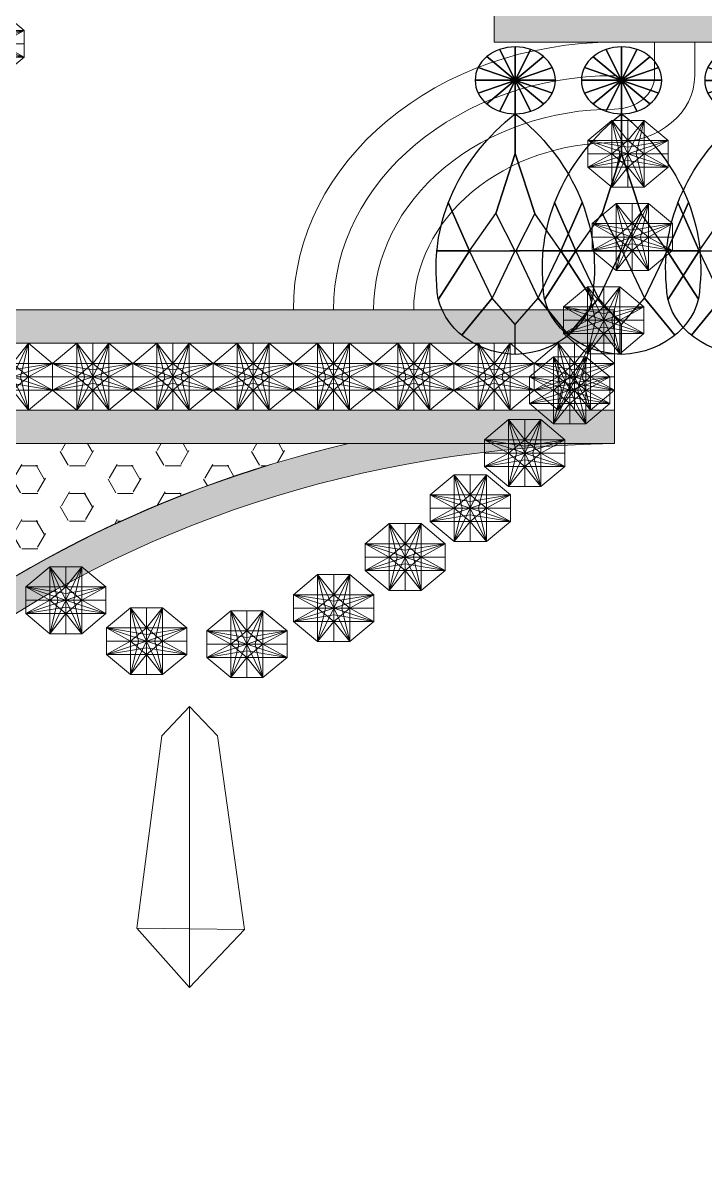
# Model space of a CAD drawing. Header units: inches. Extents: x 258415 to 640093, y 441672 to 945769.
# Drawn here: x 299480.6 to 299531.5, y 465810.7 to 465897.2 of the extents above; entities that cross this region are included whole.
import ezdxf

# ---------------------------------------------------------------- set-up
doc = ezdxf.new("R2010")
doc.units = ezdxf.units.IN
doc.header["$MEASUREMENT"] = 0
doc.linetypes.add('HIDDEN', pattern=[0.375, 0.25, -0.125])
doc.layers.add('CQ SPOT DETAIL DIMENSION', color=9, linetype='Continuous')
doc.layers.add('E-LITE-FIXT-NORM-CEILING', color=3, linetype='Continuous')

# ---------------------------------------------------------------- blocks, each defined once
blk = doc.blocks.new('CRYSTAL ALMOND')
at = {"color": 4}
for p, q in [((16643.04392548388, 3698.136794871884), (16650.69759413118, 3716.614385522109)), ((16650.69759413117, 3698.136794871884), (16643.04392548387, 3716.614385522109)), ((16650.69759413118, 3716.614385522109), (16643.04392548388, 3698.136794871884)), ((16643.04392548388, 3716.614385522107), (16650.69759413117, 3698.136794871882)), ((16646.87075980753, 3697.375590196997), (16646.87075980753, 3717.375590196996)), ((16646.87075980753, 3717.375590196996), (16646.87075980753, 3697.375590196997)), ((16639.79969199566, 3700.30452238513), (16653.94182761939, 3714.446658008861)), ((16653.94182761939, 3700.30452238513), (16639.79969199566, 3714.446658008861)), ((16653.9418276194, 3714.446658008863), (16639.79969199566, 3700.304522385133)), ((16639.79969199566, 3714.446658008863), (16653.94182761939, 3700.304522385132)), ((16637.63196448241, 3703.548755873348), (16656.10955513264, 3711.202424520648)), ((16656.10955513264, 3703.548755873345), (16637.63196448241, 3711.202424520647)), ((16656.10955513264, 3711.202424520645), (16637.63196448241, 3703.548755873344)), ((16637.63196448241, 3711.202424520648), (16656.10955513264, 3703.548755873346)), ((16636.87075980752, 3707.375590196996), (16656.87075980752, 3707.375590196996)), ((16656.87075980752, 3707.375590196995), (16636.87075980752, 3707.375590196995)), ((16627.19847976042, 3656.410555810112), (16648.12835971581, 3656.41055581011)), ((16666.54303985463, 3656.41055581011), (16645.61315989925, 3656.41055581011))]:
    blk.add_line(p, q, dxfattribs=at)
for points in [[(16646.87075980753, 3625.35748944595), (16646.87075980753, 3634.379865420907), (16641.13501732992, 3642.207152487384), (16635.47711062292, 3656.412236164359), (16630.17234510372, 3670.845049834504), (16635.47711062292, 3656.412236164359), (16642.00545440183, 3667.573356105111), (16646.87075980753, 3685.441208679175), (16646.87075980753, 3697.375590196993), (16646.87075980753, 3685.441208679175), (16642.00545440183, 3667.573356105111), (16646.75373299187, 3656.41055581011), (16641.13501732992, 3642.207152487384), (16633.58700076425, 3631.139002675255), (16641.13501732992, 3642.207152487384), (16635.47711062292, 3656.412236164359), (16627.73279780014, 3641.910013242532), (16635.47711062292, 3656.412236164359), (16627.19847976042, 3656.410555810112), (16646.75373299187, 3656.41055581011)], [(16646.87075980753, 3625.35748944595), (16646.87075980753, 3634.379865420907), (16652.60650228513, 3642.207152487384), (16658.26440899214, 3656.412236164357), (16663.56917451133, 3670.845049834504), (16658.26440899214, 3656.412236164357), (16651.73606521323, 3667.57335610511), (16646.87075980753, 3685.441208679175), (16646.87075980753, 3697.375590196993), (16646.87075980753, 3685.441208679175), (16651.73606521323, 3667.57335610511), (16646.98778662319, 3656.41055581011), (16652.60650228513, 3642.207152487384), (16660.1545188508, 3631.139002675254), (16652.60650228513, 3642.207152487384), (16658.26440899214, 3656.412236164357), (16666.00872181491, 3641.91001324253), (16658.26440899214, 3656.412236164357), (16666.54303985463, 3656.41055581011), (16646.98778662319, 3656.41055581011)]]:
    blk.add_lwpolyline(points, dxfattribs=at)
blk.add_circle((16646.87075980753, 3707.375590196996), 10, dxfattribs=at)
for centre, radius, start, end in [((16690.90522843881, 3651.250802662294), 63.76935355451035, 133.6718501951636, 184.618937128605), ((16602.83629117625, 3651.250802662295), 63.76935355451035, 355.3810628713922, 46.32814980483348), ((16647.91205246385, 3645.901307439538), 20.57019076600424, 179.4032131307408, 267.0983650391007), ((16645.8294671512, 3645.901307439538), 20.57019076600424, 272.9016349608965, 0.5967868692562939)]:
    blk.add_arc(centre, radius, start, end, dxfattribs=at)
blk = doc.blocks.new('OCTAGON')
at = {"color": 4, "lineweight": 0}
for p, q in [((-4.999999999974534, 12.5), (-4.999999999974534, -12.5)), ((-4.999999999978171, 12.49999999999772), (2.54659e-11, 5.000000000000454)), ((-4.999999999974534, 12.49999999999045), (-2.535666767445945, -1.3642e-12)), ((3.27418e-11, 0), (-4.999999999978171, 12.49999999999772)), ((2.54659e-11, 12.5), (2.54659e-11, -12.5)), ((5.000000000029104, 12.50000000000045), (2.91038e-11, 5.000000000000454)), ((2.54659e-11, 0), (5.000000000029104, 12.50000000000045)), ((5.000000000025465, 12.49999999999318), (2.535666767504153, 0)), ((5.000000000025465, 12.5), (5.000000000025465, -12.5)), ((-12.49999999997453, 5), (12.50000000002546, 5)), ((-12.49999999997817, 5.000000000007275), (-4.99999999998181, 0)), ((-12.49999999997089, 5.000000000003636), (2.18279e-11, 2.535666767471411)), ((1.81899e-11, -7.276000000000001e-12), (-12.49999999997817, 5.000000000007275)), ((12.50000000002183, 5.000000000003636), (2.91038e-11, 2.535666767471411)), ((3.27418e-11, -7.276000000000001e-12), (12.5000000000291, 5.000000000007275)), ((12.5000000000291, 5.000000000007275), (5.000000000032742, 0)), ((-12.49999999997453, 0), (12.50000000002546, 0)), ((1.81899e-11, 0), (-12.49999999998181, -5)), ((-4.999999999974534, -12.49999999999045), (-2.535666767445945, 1.3642e-12)), ((3.27418e-11, 0), (-4.999999999978171, -12.49999999999772)), ((2.54659e-11, 0), (5.000000000029104, -12.50000000000045)), ((3.27418e-11, 0), (12.50000000003274, -5)), ((5.000000000025465, -12.49999999999318), (2.535666767504153, 0)), ((-12.49999999998181, -5), (-4.99999999998181, -3.638e-12)), ((-12.49999999997453, -4.999999999996362), (1.81899e-11, -2.535666767478687)), ((12.50000000002546, -4.999999999996362), (3.27418e-11, -2.535666767478687)), ((12.50000000003274, -5), (5.000000000032742, -3.638e-12)), ((-12.49999999997453, -5), (12.50000000002546, -5)), ((-4.999999999978171, -12.49999999999772), (2.54659e-11, -5.000000000000454)), ((5.000000000029104, -12.50000000000045), (2.91038e-11, -5.000000000000454))]:
    blk.add_line(p, q, dxfattribs=at)
for points in [[(-4.999999999974534, 12.5), (5.000000000029104, 12.50000000000045), (12.50000000002546, 5), (12.50000000002546, -5), (5.000000000025465, -12.5), (-4.999999999970896, -12.49999999999954), (-12.49999999997453, -5), (-12.49999999997453, 5), (-4.999999999974534, 12.5)], [(-4.999999999974534, 1.3642e-12), (2.54659e-11, 4.999999999994997), (5.000000000032742, -3.638e-12), (2.54659e-11, -4.999999999994997), (-4.99999999998181, -3.638e-12)]]:
    blk.add_lwpolyline(points, dxfattribs=at)
blk = doc.blocks.new('COLIER')
at = {"color": 4, "lineweight": 0}
for p, q in [((7897.812136791256, 3323.660631051757), (7891.812136791258, 3317.660631051756)), ((7897.812136791261, 3323.660631051756), (7897.812136791261, 3303.660631051757)), ((7905.812136791261, 3323.660631051756), (7897.812136791256, 3323.660631051757)), ((7897.812136791256, 3323.660631051757), (7901.812136791257, 3317.660631051757)), ((7897.812136791261, 3323.66063105175), (7899.783603377276, 3313.660631051757)), ((7901.81213679126, 3313.660631051757), (7897.812136791256, 3323.660631051757)), ((7901.81213679126, 3323.660631051756), (7901.81213679126, 3303.660631051757)), ((7905.812136791264, 3323.660631051755), (7901.81213679126, 3317.660631051757)), ((7901.812136791254, 3313.660631051757), (7905.812136791264, 3323.660631051755)), ((7905.812136791261, 3323.660631051748), (7903.840670205237, 3313.660631051756)), ((7905.812136791261, 3323.660631051756), (7905.812136791261, 3303.660631051757)), ((7911.812136791261, 3317.660631051756), (7905.812136791261, 3323.660631051756)), ((7911.812136791261, 3317.660631051756), (7891.812136791258, 3317.660631051756)), ((7891.812136791258, 3317.660631051756), (7891.812136791258, 3309.660631051758)), ((7891.812136791256, 3317.660631051762), (7897.812136791253, 3313.660631051757)), ((7891.812136791264, 3317.660631051759), (7901.812136791257, 3315.689164465734)), ((7901.812136791254, 3313.660631051751), (7891.812136791256, 3317.660631051762)), ((7901.81213679126, 3317.660631051752), (7897.812136791253, 3313.660631051754)), ((7911.812136791258, 3317.660631051759), (7901.812136791264, 3315.689164465734)), ((7901.812136791264, 3313.660631051751), (7911.812136791262, 3317.660631051762)), ((7905.812136791261, 3313.660631051757), (7901.81213679126, 3317.660631051752)), ((7911.812136791262, 3317.660631051762), (7905.812136791266, 3313.660631051757)), ((7911.812136791261, 3309.660631051758), (7911.812136791261, 3317.660631051756)), ((7911.812136791261, 3313.660631051757), (7891.812136791258, 3313.660631051757)), ((7891.812136791253, 3309.660631051758), (7897.812136791253, 3313.660631051754)), ((7901.812136791254, 3313.660631051757), (7891.812136791253, 3309.660631051758)), ((7897.812136791261, 3303.660631051763), (7899.783603377276, 3313.660631051757)), ((7901.81213679126, 3313.660631051757), (7897.812136791256, 3303.660631051756)), ((7897.812136791253, 3313.660631051754), (7901.81213679126, 3309.660631051761)), ((7901.812136791254, 3313.660631051757), (7905.812136791264, 3303.660631051759)), ((7901.812136791264, 3313.660631051757), (7911.812136791264, 3309.660631051758)), ((7901.81213679126, 3309.660631051761), (7905.812136791266, 3313.660631051754)), ((7905.812136791261, 3303.660631051765), (7903.840670205237, 3313.660631051757)), ((7911.812136791264, 3309.660631051758), (7905.812136791266, 3313.660631051754)), ((7891.812136791258, 3309.660631051759), (7901.812136791254, 3311.632097637774)), ((7911.812136791261, 3309.660631051758), (7891.812136791258, 3309.660631051758)), ((7891.812136791258, 3309.660631051758), (7897.812136791261, 3303.660631051757)), ((7897.812136791256, 3303.660631051756), (7901.812136791257, 3309.660631051757)), ((7911.812136791261, 3309.660631051759), (7901.812136791264, 3311.632097637774)), ((7905.812136791264, 3303.660631051759), (7901.81213679126, 3309.660631051757)), ((7905.812136791256, 3303.660631051757), (7911.812136791261, 3309.660631051758)), ((7897.812136791261, 3303.660631051757), (7905.812136791256, 3303.660631051757)), ((7896.731716814605, 3298.79548110388), (7890.731716814606, 3292.79548110388)), ((7896.731716814608, 3298.79548110388), (7896.731716814608, 3278.79548110388)), ((7904.731716814608, 3298.79548110388), (7896.731716814605, 3298.79548110388)), ((7896.731716814605, 3298.79548110388), (7900.731716814605, 3292.79548110388)), ((7896.731716814608, 3298.795481103874), (7898.703183400624, 3288.79548110388)), ((7900.731716814608, 3288.79548110388), (7896.731716814605, 3298.79548110388)), ((7900.731716814608, 3298.79548110388), (7900.731716814608, 3278.79548110388)), ((7904.731716814611, 3298.795481103878), (7900.731716814608, 3292.79548110388)), ((7900.731716814601, 3288.79548110388), (7904.731716814611, 3298.795481103878)), ((7904.731716814608, 3298.795481103872), (7902.760250228585, 3288.795481103879)), ((7904.731716814608, 3298.79548110388), (7904.731716814608, 3278.79548110388)), ((7910.731716814608, 3292.79548110388), (7904.731716814608, 3298.79548110388)), ((7910.731716814608, 3292.79548110388), (7890.731716814606, 3292.79548110388)), ((7890.731716814606, 3292.79548110388), (7890.731716814606, 3284.79548110388)), ((7890.731716814604, 3292.795481103885), (7896.731716814601, 3288.79548110388)), ((7890.731716814609, 3292.795481103882), (7900.731716814605, 3290.824014517857)), ((7900.731716814601, 3288.795481103874), (7890.731716814604, 3292.795481103885)), ((7900.731716814608, 3292.795481103876), (7896.731716814601, 3288.795481103877)), ((7910.731716814606, 3292.795481103882), (7900.731716814609, 3290.824014517857)), ((7900.731716814613, 3288.795481103874), (7910.731716814609, 3292.795481103885)), ((7904.731716814608, 3288.795481103881), (7900.731716814608, 3292.795481103876)), ((7910.731716814609, 3292.795481103885), (7904.731716814613, 3288.79548110388)), ((7910.731716814608, 3284.79548110388), (7910.731716814608, 3292.79548110388)), ((7910.731716814608, 3288.79548110388), (7890.731716814606, 3288.79548110388)), ((7890.731716814601, 3284.79548110388), (7896.731716814601, 3288.795481103877)), ((7900.731716814601, 3288.79548110388), (7890.731716814601, 3284.79548110388)), ((7896.731716814608, 3278.795481103886), (7898.703183400624, 3288.79548110388)), ((7900.731716814608, 3288.79548110388), (7896.731716814605, 3278.79548110388)), ((7896.731716814601, 3288.795481103877), (7900.731716814608, 3284.795481103884)), ((7900.731716814601, 3288.79548110388), (7904.731716814611, 3278.795481103883)), ((7900.731716814613, 3288.79548110388), (7910.731716814613, 3284.79548110388)), ((7900.731716814608, 3284.795481103884), (7904.731716814613, 3288.795481103877)), ((7904.731716814608, 3278.795481103888), (7902.760250228585, 3288.795481103881)), ((7910.731716814613, 3284.79548110388), (7904.731716814613, 3288.795481103877)), ((7890.731716814606, 3284.795481103883), (7900.731716814601, 3286.766947689897)), ((7910.731716814608, 3284.795481103883), (7900.731716814613, 3286.766947689897)), ((7910.731716814608, 3284.79548110388), (7890.731716814606, 3284.79548110388)), ((7890.731716814606, 3284.79548110388), (7896.731716814608, 3278.79548110388)), ((7896.731716814605, 3278.79548110388), (7900.731716814605, 3284.79548110388)), ((7904.731716814611, 3278.795481103883), (7900.731716814608, 3284.79548110388)), ((7904.731716814605, 3278.795481103881), (7910.731716814608, 3284.79548110388)), ((7896.731716814608, 3278.79548110388), (7904.731716814605, 3278.795481103881)), ((7903.864032865196, 3273.910237316195), (7897.864032865199, 3267.910237316196)), ((7903.8640328652, 3273.910237316195), (7903.8640328652, 3253.910237316195)), ((7911.8640328652, 3273.910237316195), (7903.864032865196, 3273.910237316195)), ((7903.864032865196, 3273.910237316195), (7907.864032865196, 3267.910237316196)), ((7903.8640328652, 3273.910237316189), (7905.835499451217, 3263.910237316195)), ((7907.8640328652, 3263.910237316195), (7903.864032865196, 3273.910237316195)), ((7907.8640328652, 3273.910237316195), (7907.8640328652, 3253.910237316195)), ((7911.864032865203, 3273.910237316193), (7907.8640328652, 3267.910237316196)), ((7907.864032865195, 3263.910237316195), (7911.864032865203, 3273.910237316193)), ((7911.8640328652, 3273.910237316187), (7909.892566279177, 3263.910237316194)), ((7911.8640328652, 3273.910237316195), (7911.8640328652, 3253.910237316195)), ((7917.864032865202, 3267.910237316196), (7911.8640328652, 3273.910237316195)), ((7917.864032865202, 3267.910237316196), (7897.864032865199, 3267.910237316196)), ((7897.864032865199, 3267.910237316196), (7897.864032865199, 3259.910237316195)), ((7897.864032865196, 3267.910237316201), (7903.864032865193, 3263.910237316195)), ((7897.864032865204, 3267.910237316197), (7907.864032865196, 3265.938770730172)), ((7907.864032865195, 3263.910237316189), (7897.864032865196, 3267.910237316201)), ((7907.8640328652, 3267.910237316191), (7903.864032865193, 3263.910237316193)), ((7917.864032865198, 3267.910237316197), (7907.864032865203, 3265.938770730172)), ((7907.864032865205, 3263.910237316189), (7917.864032865202, 3267.910237316201)), ((7911.8640328652, 3263.910237316196), (7907.8640328652, 3267.910237316191)), ((7917.864032865202, 3267.910237316201), (7911.864032865207, 3263.910237316195)), ((7917.864032865202, 3259.910237316195), (7917.864032865202, 3267.910237316196)), ((7917.864032865202, 3263.910237316195), (7897.864032865199, 3263.910237316195)), ((7897.864032865193, 3259.910237316195), (7903.864032865193, 3263.910237316193)), ((7907.864032865195, 3263.910237316195), (7897.864032865193, 3259.910237316195)), ((7903.8640328652, 3253.910237316201), (7905.835499451217, 3263.910237316195)), ((7907.8640328652, 3263.910237316195), (7903.864032865196, 3253.910237316195)), ((7903.864032865193, 3263.910237316193), (7907.8640328652, 3259.910237316199)), ((7907.864032865195, 3263.910237316195), (7911.864032865203, 3253.910237316198)), ((7907.864032865205, 3263.910237316195), (7917.864032865205, 3259.910237316195)), ((7907.8640328652, 3259.910237316199), (7911.864032865207, 3263.910237316193)), ((7911.8640328652, 3253.910237316203), (7909.892566279177, 3263.910237316196)), ((7917.864032865205, 3259.910237316195), (7911.864032865207, 3263.910237316193)), ((7897.864032865199, 3259.910237316198), (7907.864032865195, 3261.881703902212)), ((7917.864032865202, 3259.910237316195), (7897.864032865199, 3259.910237316195)), ((7897.864032865199, 3259.910237316195), (7903.8640328652, 3253.910237316195)), ((7903.864032865196, 3253.910237316195), (7907.864032865196, 3259.910237316195)), ((7917.864032865202, 3259.910237316198), (7907.864032865205, 3261.881703902212)), ((7911.864032865203, 3253.910237316198), (7907.8640328652, 3259.910237316195)), ((7911.864032865196, 3253.910237316196), (7917.864032865202, 3259.910237316195)), ((7903.8640328652, 3253.910237316195), (7911.864032865196, 3253.910237316196)), ((7912.326764362316, 3252.978016163206), (7906.326764362319, 3246.978016163205)), ((7912.326764362319, 3252.978016163205), (7912.326764362319, 3232.978016163206)), ((7920.326764362319, 3252.978016163205), (7912.326764362316, 3252.978016163206)), ((7912.326764362316, 3252.978016163206), (7916.326764362316, 3246.978016163205)), ((7912.326764362319, 3252.978016163199), (7914.298230948336, 3242.978016163205)), ((7916.32676436232, 3242.978016163205), (7912.326764362316, 3252.978016163206)), ((7916.32676436232, 3252.978016163205), (7916.32676436232, 3232.978016163206)), ((7920.326764362322, 3252.978016163203), (7916.32676436232, 3246.978016163205)), ((7916.326764362313, 3242.978016163205), (7920.326764362322, 3252.978016163203)), ((7920.326764362319, 3252.978016163197), (7918.355297776297, 3242.978016163205)), ((7920.326764362319, 3252.978016163205), (7920.326764362319, 3232.978016163206)), ((7926.326764362319, 3246.978016163205), (7920.326764362319, 3252.978016163205)), ((7926.326764362319, 3246.978016163205), (7906.326764362319, 3246.978016163205)), ((7906.326764362319, 3246.978016163205), (7906.326764362319, 3238.978016163205)), ((7906.326764362316, 3246.978016163211), (7912.326764362315, 3242.978016163205)), ((7906.326764362322, 3246.978016163208), (7916.326764362316, 3245.006549577182)), ((7916.326764362313, 3242.9780161632), (7906.326764362316, 3246.978016163211)), ((7916.32676436232, 3246.978016163201), (7912.326764362315, 3242.978016163203)), ((7926.326764362316, 3246.978016163208), (7916.326764362323, 3245.006549577182)), ((7916.326764362326, 3242.9780161632), (7926.326764362322, 3246.978016163211)), ((7920.326764362319, 3242.978016163206), (7916.32676436232, 3246.978016163201)), ((7926.326764362322, 3246.978016163211), (7920.326764362326, 3242.978016163205)), ((7926.326764362319, 3238.978016163205), (7926.326764362319, 3246.978016163205)), ((7926.326764362319, 3242.978016163205), (7906.326764362319, 3242.978016163205)), ((7906.326764362313, 3238.978016163205), (7912.326764362315, 3242.978016163203)), ((7916.326764362313, 3242.978016163205), (7906.326764362313, 3238.978016163205)), ((7912.326764362319, 3232.978016163212), (7914.298230948336, 3242.978016163205)), ((7916.32676436232, 3242.978016163205), (7912.326764362316, 3232.978016163205)), ((7912.326764362315, 3242.978016163203), (7916.32676436232, 3238.978016163211)), ((7916.326764362313, 3242.978016163205), (7920.326764362322, 3232.978016163207)), ((7916.326764362326, 3242.978016163205), (7926.326764362326, 3238.978016163205)), ((7916.32676436232, 3238.978016163211), (7920.326764362326, 3242.978016163203)), ((7920.326764362319, 3232.978016163214), (7918.355297776297, 3242.978016163206)), ((7926.326764362326, 3238.978016163205), (7920.326764362326, 3242.978016163203)), ((7906.326764362319, 3238.978016163208), (7916.326764362313, 3240.949482749222)), ((7926.326764362319, 3238.978016163208), (7916.326764362326, 3240.949482749222)), ((7926.326764362319, 3238.978016163205), (7906.326764362319, 3238.978016163205)), ((7906.326764362319, 3238.978016163205), (7912.326764362319, 3232.978016163206)), ((7912.326764362316, 3232.978016163205), (7916.326764362316, 3238.978016163205)), ((7920.326764362322, 3232.978016163207), (7916.32676436232, 3238.978016163205)), ((7920.326764362316, 3232.978016163206), (7926.326764362319, 3238.978016163205)), ((7923.543515266004, 3234.191710885016), (7917.543515266007, 3228.191710885015)), ((7923.543515266008, 3234.191710885015), (7923.543515266008, 3214.191710885016)), ((7931.543515266007, 3234.191710885015), (7923.543515266004, 3234.191710885016)), ((7923.543515266004, 3234.191710885016), (7927.543515266004, 3228.191710885015)), ((7923.543515266008, 3234.19171088501), (7925.514981852024, 3224.191710885015)), ((7927.543515266008, 3224.191710885015), (7923.543515266004, 3234.191710885016)), ((7927.543515266008, 3234.191710885015), (7927.543515266008, 3214.191710885016)), ((7931.543515266009, 3234.191710885014), (7927.543515266008, 3228.191710885015)), ((7927.543515266001, 3224.191710885015), (7931.543515266009, 3234.191710885014)), ((7931.543515266007, 3234.191710885007), (7929.572048679986, 3224.191710885015)), ((7931.543515266007, 3234.191710885015), (7931.543515266007, 3214.191710885016)), ((7937.543515266007, 3228.191710885015), (7931.543515266007, 3234.191710885015)), ((7912.326764362319, 3232.978016163206), (7920.326764362316, 3232.978016163206)), ((7937.543515266007, 3228.191710885015), (7917.543515266007, 3228.191710885015)), ((7917.543515266007, 3228.191710885015), (7917.543515266007, 3220.191710885016)), ((7917.543515266004, 3228.191710885021), (7923.543515266001, 3224.191710885015)), ((7917.543515266009, 3228.191710885018), (7927.543515266004, 3226.220244298993)), ((7927.543515266001, 3224.19171088501), (7917.543515266004, 3228.191710885021)), ((7927.543515266008, 3228.191710885011), (7923.543515266001, 3224.191710885012)), ((7937.543515266004, 3228.191710885018), (7927.543515266011, 3226.220244298993)), ((7927.543515266013, 3224.19171088501), (7937.543515266009, 3228.191710885021)), ((7931.543515266007, 3224.191710885016), (7927.543515266008, 3228.191710885011)), ((7937.543515266009, 3228.191710885021), (7931.543515266013, 3224.191710885015)), ((7937.543515266007, 3220.191710885016), (7937.543515266007, 3228.191710885015)), ((7937.543515266007, 3224.191710885015), (7917.543515266007, 3224.191710885015)), ((7917.543515266001, 3220.191710885016), (7923.543515266001, 3224.191710885012)), ((7927.543515266001, 3224.191710885015), (7917.543515266001, 3220.191710885016)), ((7923.543515266008, 3214.191710885021), (7925.514981852024, 3224.191710885015)), ((7927.543515266008, 3224.191710885015), (7923.543515266004, 3214.191710885015)), ((7923.543515266001, 3224.191710885012), (7927.543515266008, 3220.19171088502)), ((7927.543515266001, 3224.191710885015), (7931.543515266009, 3214.191710885017)), ((7927.543515266013, 3224.191710885015), (7937.543515266013, 3220.191710885016)), ((7927.543515266008, 3220.19171088502), (7931.543515266013, 3224.191710885012)), ((7931.543515266007, 3214.191710885024), (7929.572048679986, 3224.191710885016)), ((7937.543515266013, 3220.191710885016), (7931.543515266013, 3224.191710885012)), ((7917.543515266007, 3220.191710885018), (7927.543515266001, 3222.163177471033)), ((7937.543515266007, 3220.191710885016), (7917.543515266007, 3220.191710885016)), ((7917.543515266007, 3220.191710885016), (7923.543515266008, 3214.191710885016)), ((7923.543515266004, 3214.191710885015), (7927.543515266004, 3220.191710885015)), ((7937.543515266007, 3220.191710885018), (7927.543515266013, 3222.163177471033)), ((7931.543515266009, 3214.191710885017), (7927.543515266008, 3220.191710885015)), ((7931.543515266004, 3214.191710885017), (7937.543515266007, 3220.191710885016)), ((7937.090525319296, 3217.710904059848), (7931.090525319298, 3211.710904059847)), ((7937.0905253193, 3217.710904059847), (7937.0905253193, 3197.710904059848)), ((7945.0905253193, 3217.710904059847), (7937.090525319296, 3217.710904059848)), ((7937.090525319296, 3217.710904059848), (7941.090525319296, 3211.710904059847)), ((7937.0905253193, 3217.710904059841), (7939.061991905316, 3207.710904059847)), ((7941.0905253193, 3207.710904059847), (7937.090525319296, 3217.710904059848)), ((7941.0905253193, 3217.710904059847), (7941.0905253193, 3197.710904059848)), ((7945.090525319303, 3217.710904059845), (7941.0905253193, 3211.710904059847)), ((7941.090525319293, 3207.710904059847), (7945.090525319303, 3217.710904059845)), ((7945.0905253193, 3217.710904059839), (7943.119058733278, 3207.710904059847)), ((7945.0905253193, 3217.710904059847), (7945.0905253193, 3197.710904059848)), ((7951.0905253193, 3211.710904059847), (7945.0905253193, 3217.710904059847)), ((7923.543515266008, 3214.191710885016), (7931.543515266004, 3214.191710885017)), ((7951.0905253193, 3211.710904059847), (7931.090525319298, 3211.710904059847)), ((7931.090525319298, 3211.710904059847), (7931.090525319298, 3203.710904059847)), ((7931.090525319294, 3211.710904059853), (7937.090525319293, 3207.710904059847)), ((7931.090525319301, 3211.71090405985), (7941.090525319296, 3209.739437473825)), ((7941.090525319293, 3207.710904059842), (7931.090525319294, 3211.710904059853)), ((7941.0905253193, 3211.710904059843), (7937.090525319293, 3207.710904059844)), ((7951.090525319298, 3211.71090405985), (7941.090525319301, 3209.739437473825)), ((7941.090525319305, 3207.710904059842), (7951.090525319303, 3211.710904059853)), ((7945.0905253193, 3207.710904059848), (7941.0905253193, 3211.710904059843)), ((7951.090525319303, 3211.710904059853), (7945.090525319305, 3207.710904059847)), ((7951.0905253193, 3203.710904059847), (7951.0905253193, 3211.710904059847)), ((7951.0905253193, 3207.710904059847), (7931.090525319298, 3207.710904059847)), ((7931.090525319293, 3203.710904059847), (7937.090525319293, 3207.710904059844)), ((7941.090525319293, 3207.710904059847), (7931.090525319293, 3203.710904059847)), ((7931.090525319298, 3203.71090405985), (7941.090525319293, 3205.682370645865)), ((7937.0905253193, 3197.710904059853), (7939.061991905316, 3207.710904059847)), ((7941.0905253193, 3207.710904059847), (7937.090525319296, 3197.710904059847)), ((7937.090525319293, 3207.710904059844), (7941.0905253193, 3203.710904059851)), ((7941.090525319293, 3207.710904059847), (7945.090525319303, 3197.71090405985)), ((7941.090525319305, 3207.710904059847), (7951.090525319305, 3203.710904059847)), ((7941.0905253193, 3203.710904059851), (7945.090525319305, 3207.710904059844)), ((7951.0905253193, 3203.71090405985), (7941.090525319305, 3205.682370645865)), ((7945.0905253193, 3197.710904059855), (7943.119058733278, 3207.710904059848)), ((7951.090525319305, 3203.710904059847), (7945.090525319305, 3207.710904059844)), ((7951.0905253193, 3203.710904059847), (7931.090525319298, 3203.710904059847)), ((7931.090525319298, 3203.710904059847), (7937.0905253193, 3197.710904059848)), ((7937.090525319296, 3197.710904059847), (7941.090525319296, 3203.710904059847)), ((7945.090525319303, 3197.71090405985), (7941.0905253193, 3203.710904059847)), ((7945.090525319296, 3197.710904059848), (7951.0905253193, 3203.710904059847)), ((7953.312162246965, 3203.099616228422), (7947.312162246968, 3197.099616228422)), ((7953.312162246968, 3203.099616228421), (7953.312162246968, 3183.099616228422)), ((7961.312162246968, 3203.099616228421), (7953.312162246965, 3203.099616228422)), ((7953.312162246965, 3203.099616228422), (7957.312162246964, 3197.099616228422)), ((7953.312162246968, 3203.099616228416), (7955.283628832984, 3193.099616228422)), ((7957.312162246968, 3193.099616228422), (7953.312162246965, 3203.099616228422)), ((7957.312162246968, 3203.099616228421), (7957.312162246968, 3183.099616228422)), ((7961.31216224697, 3203.09961622842), (7957.312162246968, 3197.099616228422)), ((7957.312162246961, 3193.099616228422), (7961.31216224697, 3203.09961622842)), ((7961.312162246968, 3203.099616228414), (7959.340695660945, 3193.099616228421)), ((7961.312162246968, 3203.099616228421), (7961.312162246968, 3183.099616228422)), ((7967.312162246968, 3197.099616228422), (7961.312162246968, 3203.099616228421)), ((7937.0905253193, 3197.710904059848), (7945.090525319296, 3197.710904059848)), ((7967.312162246968, 3197.099616228422), (7947.312162246968, 3197.099616228422)), ((7947.312162246968, 3197.099616228422), (7947.312162246968, 3189.099616228422)), ((7947.312162246965, 3197.099616228427), (7953.312162246962, 3193.099616228422)), ((7947.31216224697, 3197.099616228425), (7957.312162246964, 3195.128149642399)), ((7957.312162246961, 3193.099616228416), (7947.312162246965, 3197.099616228427)), ((7957.312162246968, 3197.099616228418), (7953.312162246962, 3193.099616228419)), ((7967.312162246965, 3197.099616228425), (7957.312162246972, 3195.128149642399)), ((7957.312162246973, 3193.099616228416), (7967.312162246972, 3197.099616228427)), ((7961.312162246968, 3193.099616228423), (7957.312162246968, 3197.099616228418)), ((7967.312162246972, 3197.099616228427), (7961.312162246973, 3193.099616228422)), ((7967.312162246968, 3189.099616228422), (7967.312162246968, 3197.099616228422)), ((7967.312162246968, 3193.099616228422), (7947.312162246968, 3193.099616228422)), ((7947.312162246962, 3189.099616228422), (7953.312162246962, 3193.099616228419)), ((7957.312162246961, 3193.099616228422), (7947.312162246962, 3189.099616228422)), ((7947.312162246968, 3189.099616228425), (7957.312162246961, 3191.071082814439)), ((7953.312162246968, 3183.099616228428), (7955.283628832984, 3193.099616228422)), ((7957.312162246968, 3193.099616228422), (7953.312162246965, 3183.099616228422)), ((7953.312162246962, 3193.099616228419), (7957.312162246968, 3189.099616228426)), ((7957.312162246961, 3193.099616228422), (7961.31216224697, 3183.099616228424)), ((7957.312162246973, 3193.099616228422), (7967.312162246973, 3189.099616228422)), ((7957.312162246968, 3189.099616228426), (7961.312162246973, 3193.099616228419)), ((7967.312162246968, 3189.099616228425), (7957.312162246973, 3191.071082814439)), ((7961.312162246968, 3183.09961622843), (7959.340695660945, 3193.099616228423)), ((7967.312162246973, 3189.099616228422), (7961.312162246973, 3193.099616228419)), ((7967.312162246968, 3189.099616228422), (7947.312162246968, 3189.099616228422)), ((7947.312162246968, 3189.099616228422), (7953.312162246968, 3183.099616228422)), ((7953.312162246965, 3183.099616228422), (7957.312162246964, 3189.099616228422)), ((7961.31216224697, 3183.099616228424), (7957.312162246968, 3189.099616228422)), ((7961.312162246965, 3183.099616228423), (7967.312162246968, 3189.099616228422)), ((7971.12506038528, 3187.85413204115), (7965.125060385282, 3181.85413204115)), ((7971.125060385282, 3187.854132041149), (7971.125060385282, 3167.85413204115)), ((7979.125060385283, 3187.854132041149), (7971.12506038528, 3187.85413204115)), ((7971.12506038528, 3187.85413204115), (7975.125060385279, 3181.85413204115)), ((7971.125060385282, 3187.854132041144), (7973.0965269713, 3177.854132041149)), ((7975.125060385282, 3177.854132041149), (7971.12506038528, 3187.85413204115)), ((7975.125060385282, 3187.854132041149), (7975.125060385282, 3167.85413204115)), ((7979.125060385284, 3187.854132041147), (7975.125060385282, 3181.85413204115)), ((7975.125060385277, 3177.854132041149), (7979.125060385284, 3187.854132041147)), ((7979.125060385283, 3187.854132041142), (7977.153593799259, 3177.854132041149)), ((7979.125060385283, 3187.854132041149), (7979.125060385283, 3167.85413204115)), ((7985.125060385282, 3181.85413204115), (7979.125060385283, 3187.854132041149)), ((8037.864657836374, 3190.181760112687), (8031.864657836377, 3184.181760112687)), ((8037.864657836378, 3190.181760112686), (8037.864657836378, 3170.181760112687)), ((8045.86465783638, 3190.181760112686), (8037.864657836374, 3190.181760112687)), ((8037.864657836374, 3190.181760112687), (8041.864657836374, 3184.181760112687)), ((8037.864657836378, 3190.181760112681), (8039.836124422395, 3180.181760112687)), ((8041.864657836377, 3180.181760112687), (8037.864657836374, 3190.181760112687)), ((8041.864657836377, 3190.181760112686), (8041.864657836377, 3170.181760112687)), ((8045.86465783638, 3190.181760112685), (8041.864657836377, 3184.181760112687)), ((8041.864657836372, 3180.181760112687), (8045.86465783638, 3190.181760112685)), ((8045.86465783638, 3190.181760112679), (8043.893191250354, 3180.181760112686)), ((8045.86465783638, 3190.181760112686), (8045.86465783638, 3170.181760112687)), ((8051.86465783638, 3184.181760112687), (8045.86465783638, 3190.181760112686)), ((7953.312162246968, 3183.099616228422), (7961.312162246965, 3183.099616228423)), ((8051.86465783638, 3184.181760112687), (8031.864657836377, 3184.181760112687)), ((8031.864657836377, 3184.181760112687), (8031.864657836377, 3176.181760112687)), ((8031.864657836374, 3184.181760112692), (8037.86465783637, 3180.181760112687)), ((8031.864657836381, 3184.18176011269), (8041.864657836374, 3182.210293526664)), ((8041.864657836372, 3180.181760112681), (8031.864657836374, 3184.181760112692)), ((8041.864657836377, 3184.181760112683), (8037.86465783637, 3180.181760112684)), ((8051.864657836374, 3184.18176011269), (8041.864657836381, 3182.210293526664)), ((8041.864657836383, 3180.181760112681), (8051.864657836381, 3184.181760112692)), ((8045.86465783638, 3180.181760112688), (8041.864657836377, 3184.181760112683)), ((8051.864657836381, 3184.181760112692), (8045.864657836384, 3180.181760112687)), ((8051.86465783638, 3176.181760112687), (8051.86465783638, 3184.181760112687)), ((7985.125060385282, 3181.85413204115), (7965.125060385282, 3181.85413204115)), ((7965.125060385282, 3181.85413204115), (7965.125060385282, 3173.85413204115)), ((7965.12506038528, 3181.854132041155), (7971.125060385276, 3177.854132041149)), ((7965.125060385286, 3181.854132041153), (7975.125060385279, 3179.882665455127)), ((7975.125060385277, 3177.854132041144), (7965.12506038528, 3181.854132041155)), ((7975.125060385282, 3181.854132041145), (7971.125060385276, 3177.854132041147)), ((7985.12506038528, 3181.854132041153), (7975.125060385284, 3179.882665455127)), ((7975.125060385288, 3177.854132041144), (7985.125060385284, 3181.854132041155)), ((7979.125060385283, 3177.854132041151), (7975.125060385282, 3181.854132041145)), ((7985.125060385284, 3181.854132041155), (7979.125060385287, 3177.854132041149)), ((7985.125060385282, 3173.85413204115), (7985.125060385282, 3181.85413204115)), ((8051.86465783638, 3180.181760112687), (8031.864657836377, 3180.181760112687)), ((8031.86465783637, 3176.181760112687), (8037.86465783637, 3180.181760112684)), ((8041.864657836372, 3180.181760112687), (8031.86465783637, 3176.181760112687)), ((8037.864657836378, 3170.181760112693), (8039.836124422395, 3180.181760112687)), ((8041.864657836377, 3180.181760112687), (8037.864657836374, 3170.181760112687)), ((8037.86465783637, 3180.181760112684), (8041.864657836377, 3176.181760112691)), ((8041.864657836372, 3180.181760112687), (8045.86465783638, 3170.181760112689)), ((8041.864657836383, 3180.181760112687), (8051.864657836381, 3176.181760112687)), ((8041.864657836377, 3176.181760112691), (8045.864657836384, 3180.181760112684)), ((8045.86465783638, 3170.181760112695), (8043.893191250354, 3180.181760112688)), ((8051.864657836381, 3176.181760112687), (8045.864657836384, 3180.181760112684)), ((7985.125060385282, 3177.854132041149), (7965.125060385282, 3177.854132041149)), ((7965.125060385275, 3173.85413204115), (7971.125060385276, 3177.854132041147)), ((7975.125060385277, 3177.854132041149), (7965.125060385275, 3173.85413204115)), ((7971.125060385282, 3167.854132041155), (7973.0965269713, 3177.854132041149)), ((7975.125060385282, 3177.854132041149), (7971.12506038528, 3167.85413204115)), ((7971.125060385276, 3177.854132041147), (7975.125060385282, 3173.854132041154)), ((7975.125060385277, 3177.854132041149), (7979.125060385284, 3167.854132041152)), ((7975.125060385288, 3177.854132041149), (7985.125060385287, 3173.85413204115)), ((7975.125060385282, 3173.854132041154), (7979.125060385287, 3177.854132041147)), ((7979.125060385283, 3167.854132041158), (7977.153593799259, 3177.854132041151)), ((7985.125060385287, 3173.85413204115), (7979.125060385287, 3177.854132041147)), ((7992.755274657918, 3177.048049391507), (7986.755274657922, 3171.048049391507)), ((7992.755274657922, 3177.048049391507), (7992.755274657922, 3157.048049391507)), ((8000.755274657922, 3177.048049391507), (7992.755274657918, 3177.048049391507)), ((7992.755274657918, 3177.048049391507), (7996.755274657918, 3171.048049391507)), ((7992.755274657922, 3177.048049391502), (7994.72674124394, 3167.048049391507)), ((7996.755274657924, 3167.048049391507), (7992.755274657918, 3177.048049391507)), ((7996.755274657924, 3177.048049391507), (7996.755274657924, 3157.048049391507)), ((8000.755274657924, 3177.048049391505), (7996.755274657924, 3171.048049391507)), ((7996.755274657916, 3167.048049391507), (8000.755274657924, 3177.048049391505)), ((8000.755274657922, 3177.048049391499), (7998.783808071899, 3167.048049391506)), ((8000.755274657922, 3177.048049391507), (8000.755274657922, 3157.048049391507)), ((8006.755274657924, 3171.048049391507), (8000.755274657922, 3177.048049391507)), ((8017.749930542079, 3177.964188720402), (8011.749930542082, 3171.964188720402)), ((8017.749930542082, 3177.964188720402), (8017.749930542082, 3157.964188720403)), ((8025.749930542082, 3177.964188720402), (8017.749930542079, 3177.964188720402)), ((8017.749930542079, 3177.964188720402), (8021.749930542078, 3171.964188720402)), ((8017.749930542082, 3177.964188720396), (8019.721397128099, 3167.964188720402)), ((8021.749930542083, 3167.964188720402), (8017.749930542079, 3177.964188720402)), ((8021.749930542083, 3177.964188720402), (8021.749930542083, 3157.964188720403)), ((8025.749930542085, 3177.9641887204), (8021.749930542083, 3171.964188720402)), ((8021.749930542076, 3167.964188720402), (8025.749930542085, 3177.9641887204)), ((8025.749930542082, 3177.964188720394), (8023.77846395606, 3167.964188720401)), ((8025.749930542082, 3177.964188720402), (8025.749930542082, 3157.964188720403)), ((8031.749930542082, 3171.964188720402), (8025.749930542082, 3177.964188720402)), ((8031.864657836377, 3176.18176011269), (8041.864657836372, 3178.153226698704)), ((8051.86465783638, 3176.18176011269), (8041.864657836383, 3178.153226698704)), ((7965.125060385282, 3173.854132041153), (7975.125060385277, 3175.825598627167)), ((7985.125060385282, 3173.85413204115), (7965.125060385282, 3173.85413204115)), ((7965.125060385282, 3173.85413204115), (7971.125060385282, 3167.85413204115)), ((7971.12506038528, 3167.85413204115), (7975.125060385279, 3173.85413204115)), ((7985.125060385282, 3173.854132041153), (7975.125060385288, 3175.825598627167)), ((7979.125060385284, 3167.854132041152), (7975.125060385282, 3173.85413204115)), ((7979.125060385279, 3167.854132041151), (7985.125060385282, 3173.85413204115)), ((8051.86465783638, 3176.181760112687), (8031.864657836377, 3176.181760112687)), ((8031.864657836377, 3176.181760112687), (8037.864657836378, 3170.181760112687)), ((8037.864657836374, 3170.181760112687), (8041.864657836374, 3176.181760112687)), ((8045.86465783638, 3170.181760112689), (8041.864657836377, 3176.181760112687)), ((8045.864657836373, 3170.181760112688), (8051.86465783638, 3176.181760112687)), ((8006.755274657924, 3171.048049391507), (7986.755274657922, 3171.048049391507)), ((7986.755274657922, 3171.048049391507), (7986.755274657922, 3163.048049391508)), ((7986.755274657919, 3171.048049391512), (7992.755274657916, 3167.048049391507)), ((7986.755274657925, 3171.04804939151), (7996.755274657918, 3169.076582805484)), ((7996.755274657916, 3167.048049391501), (7986.755274657919, 3171.048049391512)), ((7996.755274657924, 3171.048049391503), (7992.755274657916, 3167.048049391504)), ((8006.755274657919, 3171.04804939151), (7996.755274657925, 3169.076582805484)), ((7996.755274657928, 3167.048049391501), (8006.755274657924, 3171.048049391512)), ((8000.755274657922, 3167.048049391508), (7996.755274657924, 3171.048049391503)), ((8006.755274657924, 3171.048049391512), (8000.755274657929, 3167.048049391507)), ((8006.755274657924, 3163.048049391508), (8006.755274657924, 3171.048049391507)), ((8031.749930542082, 3171.964188720402), (8011.749930542082, 3171.964188720402)), ((8011.749930542082, 3171.964188720402), (8011.749930542082, 3163.964188720403)), ((8011.749930542078, 3171.964188720407), (8017.749930542076, 3167.964188720402)), ((8011.749930542086, 3171.964188720405), (8021.749930542078, 3169.992722134379)), ((8021.749930542076, 3167.964188720396), (8011.749930542078, 3171.964188720407)), ((8021.749930542083, 3171.964188720398), (8017.749930542076, 3167.964188720399)), ((8031.74993054208, 3171.964188720405), (8021.749930542085, 3169.992722134379)), ((8021.749930542089, 3167.964188720396), (8031.749930542085, 3171.964188720407)), ((8025.749930542082, 3167.964188720403), (8021.749930542083, 3171.964188720398)), ((8031.749930542085, 3171.964188720407), (8025.749930542087, 3167.964188720402)), ((8031.749930542082, 3163.964188720403), (8031.749930542082, 3171.964188720402)), ((7971.125060385282, 3167.85413204115), (7979.125060385279, 3167.854132041151)), ((8031.749930542082, 3167.964188720402), (8011.749930542082, 3167.964188720402)), ((8011.749930542076, 3163.964188720403), (8017.749930542076, 3167.964188720399)), ((8021.749930542076, 3167.964188720402), (8011.749930542076, 3163.964188720403)), ((8017.749930542082, 3157.964188720407), (8019.721397128099, 3167.964188720402)), ((8021.749930542083, 3167.964188720402), (8017.749930542079, 3157.964188720403)), ((8017.749930542076, 3167.964188720399), (8021.749930542083, 3163.964188720406)), ((8021.749930542076, 3167.964188720402), (8025.749930542085, 3157.964188720404)), ((8021.749930542089, 3167.964188720402), (8031.749930542089, 3163.964188720403)), ((8021.749930542083, 3163.964188720406), (8025.749930542087, 3167.964188720399)), ((8025.749930542082, 3157.964188720411), (8023.77846395606, 3167.964188720403)), ((8031.749930542089, 3163.964188720403), (8025.749930542087, 3167.964188720399)), ((8037.864657836378, 3170.181760112687), (8045.864657836373, 3170.181760112688)), ((8006.755274657924, 3167.048049391507), (7986.755274657922, 3167.048049391507)), ((7986.755274657916, 3163.048049391508), (7992.755274657916, 3167.048049391504)), ((7996.755274657916, 3167.048049391507), (7986.755274657916, 3163.048049391508)), ((7986.755274657922, 3163.04804939151), (7996.755274657916, 3165.019515977524)), ((7992.755274657922, 3157.048049391513), (7994.72674124394, 3167.048049391507)), ((7996.755274657924, 3167.048049391507), (7992.755274657918, 3157.048049391507)), ((7992.755274657916, 3167.048049391504), (7996.755274657924, 3163.048049391511)), ((7996.755274657916, 3167.048049391507), (8000.755274657924, 3157.048049391509)), ((7996.755274657928, 3167.048049391507), (8006.755274657929, 3163.048049391508)), ((7996.755274657924, 3163.048049391511), (8000.755274657929, 3167.048049391504)), ((8006.755274657924, 3163.04804939151), (7996.755274657928, 3165.019515977524)), ((8000.755274657922, 3157.048049391515), (7998.783808071899, 3167.048049391508)), ((8006.755274657929, 3163.048049391508), (8000.755274657929, 3167.048049391504)), ((8011.749930542082, 3163.964188720405), (8021.749930542076, 3165.935655306419)), ((8031.749930542082, 3163.964188720405), (8021.749930542089, 3165.935655306419)), ((8006.755274657924, 3163.048049391508), (7986.755274657922, 3163.048049391508)), ((7986.755274657922, 3163.048049391508), (7992.755274657922, 3157.048049391507)), ((7992.755274657918, 3157.048049391507), (7996.755274657918, 3163.048049391507)), ((8000.755274657924, 3157.048049391509), (7996.755274657924, 3163.048049391507)), ((8000.755274657919, 3157.048049391508), (8006.755274657924, 3163.048049391508)), ((8031.749930542082, 3163.964188720403), (8011.749930542082, 3163.964188720403)), ((8011.749930542082, 3163.964188720403), (8017.749930542082, 3157.964188720403)), ((8017.749930542079, 3157.964188720403), (8021.749930542078, 3163.964188720402)), ((8025.749930542085, 3157.964188720404), (8021.749930542083, 3163.964188720402)), ((8025.74993054208, 3157.964188720403), (8031.749930542082, 3163.964188720403)), ((7992.755274657922, 3157.048049391507), (8000.755274657919, 3157.048049391508)), ((8017.749930542082, 3157.964188720403), (8025.74993054208, 3157.964188720403)), ((8004.053106571765, 3139.624207721495), (8011.064897274563, 3148.374207721495)), ((8004.053106571765, 3139.624207721495), (8011.064897274563, 3148.374207721495)), ((8011.064897274563, 3148.374207721495), (8017.9704754343, 3139.624207721496)), ((8011.064897274563, 3148.374207721495), (8017.9704754343, 3139.624207721496)), ((8017.9704754343, 3139.624207721496), (8011.064897274563, 3148.374207721494)), ((8011.064897274563, 3148.374207721494), (8011.064897274563, 3064.374207721494)), ((7997.345646370793, 3081.69774321984), (8004.053106571765, 3139.624207721495)), ((8017.9704754343, 3139.624207721496), (8024.16792517914, 3082.175445910185)), ((8011.064897274563, 3081.942082006752), (7997.345646370793, 3081.69774321984)), ((8011.064897274563, 3064.374207721494), (7997.345646370793, 3081.69774321984)), ((8024.16792517914, 3082.175445910185), (8011.064897274563, 3064.374207721494)), ((8011.064897274563, 3064.374207721494), (8024.16792517914, 3082.175445910185)), ((8024.16792517914, 3082.175445910185), (8011.064897274563, 3081.942082006752))]:
    blk.add_line(p, q, dxfattribs=at)
blk = doc.blocks.new('COLIER4')
at = {"color": 4, "lineweight": 0}
for p, q in [((7937.090525319296, 3217.710904059848), (7931.090525319298, 3211.710904059847)), ((7951.0905253193, 3211.710904059847), (7931.090525319298, 3211.710904059847)), ((7931.090525319298, 3211.710904059847), (7931.090525319298, 3203.710904059847)), ((7931.090525319294, 3211.710904059853), (7937.090525319293, 3207.710904059847)), ((7931.090525319301, 3211.71090405985), (7941.090525319296, 3209.739437473825)), ((7941.090525319293, 3207.710904059842), (7931.090525319294, 3211.710904059853)), ((7951.0905253193, 3207.710904059847), (7931.090525319298, 3207.710904059847)), ((7931.090525319293, 3203.710904059847), (7937.090525319293, 3207.710904059844)), ((7941.090525319293, 3207.710904059847), (7931.090525319293, 3203.710904059847)), ((7931.090525319298, 3203.71090405985), (7941.090525319293, 3205.682370645865)), ((7951.0905253193, 3203.710904059847), (7931.090525319298, 3203.710904059847)), ((7931.090525319298, 3203.710904059847), (7937.0905253193, 3197.710904059848))]:
    blk.add_line(p, q, dxfattribs=at)
blk = doc.blocks.new('CH20')
h = blk.add_hatch(color=2)
h.set_gradient(color1=(255, 255, 0), color2=(168, 168, 0), one_color=1, tint=0.3300000131130219, name='INVCYLINDER')
h.paths.add_polyline_path([(469.9774486736314, -29.33533507307584), (529.9774486736313, -29.33533507307584), (529.9774486736313, -39.33533507307584), (469.9774486736314, -39.33533507307584)])
h = blk.add_hatch(color=2)
h.set_gradient(color1=(255, 255, 0), color2=(168, 168, 0), one_color=1, tint=0.3300000131130219, name='INVCYLINDER')
h.paths.add_polyline_path([(500, -119.3550845054669), (-232.0044527465871, -119.3550845054669, -0.160033235706414), (-240.0565307318393, -129.3550845054669), (500, -129.3550845054669)])
h = blk.add_hatch(color=2)
h.set_gradient(color1=(255, 255, 0), color2=(168, 168, 0), one_color=1, tint=0.3300000131130219, name='INVCYLINDER')
h.paths.add_polyline_path([(500, -119.3550845054669), (58.428593293218, -119.3550845054669, -0.1600332357064051), (50.37651530796575, -129.3550845054669), (54.00000000000365, -129.3550845054669), (500, -129.3550845054669)])
h = blk.add_hatch(color=2)
h.set_gradient(color1=(255, 255, 0), color2=(168, 168, 0), one_color=1, tint=0.3300000131130219, name='INVCYLINDER')
h.paths.add_polyline_path([(500, -149.3550845054669), (-500, -149.3550845054669), (-500, -159.3550845054669), (500, -159.3550845054669)])
at = {"lineweight": 0, "true_color": 0xc6ecec}
h = blk.add_hatch(dxfattribs=at)
h.set_pattern_fill('HEX', color=254, scale=1.25, style=0)
h.set_pattern_definition([(0, (-8405.160711264965, -2014.935615918386), (0, 6.874074999999999), [3.96875, -7.9375]), (120, (-8405.160711264965, -2014.935615918386), (-5.953123577519514, -3.437037499999997), [3.968749999999997, -7.937499999999996]), (59.99999999999999, (-8401.191961264965, -2014.935615918386), (-5.953123577519514, 3.4370375), [3.96875, -7.9375])])
edge = h.paths.add_edge_path()
edge.add_line((209.1028330644549, -159.3550845054669), (433.7240867062137, -159.3550845054669))
edge.add_arc((507.3907139681687, -419.5156607540647), 270.3891591875569, 105.8099102582053, 171.4583222483585)
edge.add_line((240.0006888708667, -379.3550845054668), (124.9999999999927, -379.3550845054668))
edge.add_arc((507.3504011370678, -399.4464876610436), 382.8779096924251, 141.1656889872266, 176.9920396736904, ccw=False)
h = blk.add_hatch(color=2)
h.set_gradient(color1=(255, 255, 0), color2=(102, 102, 0), rotation=45, one_color=1, tint=0.2000000029802322, name='CYLINDER')
edge = h.paths.add_edge_path()
edge.add_line((240.0006888708522, -379.3550845055252), (249.9999999999927, -379.3550845055252))
edge.add_arc((504.2537421795132, -416.2343369821865), 256.9144695721272, 90.94869164532412, 171.7468627940758, ccw=False)
edge.add_line((500, -159.3550845054669), (433.7240867062064, -159.3550845054669))
edge.add_arc((506.7909451392188, -418.987527774705), 269.7179478626209, 105.7178878847662, 171.5503446218094)
at = {"color": 2, "lineweight": 0}
for p, q in [((509.9802473898744, -49.35508450546696), (509.9802473898744, -39.33533507307584)), ((519.9802473898743, -49.35508450546696), (519.9802473898743, -39.33533507307584))]:
    blk.add_line(p, q, dxfattribs=at)
for points in [[(469.9774486736314, -29.33533507307584), (529.9774486736313, -29.33533507307584), (529.9774486736313, -39.33533507307584), (469.9774486736314, -39.33533507307584)], [(500, -119.3550845054669), (-500, -119.3550845054669), (-500, -159.3550845054669), (500, -159.3550845054669)], [(500, -129.3550845054669), (-500, -129.3550845054669), (-500, -149.3550845054669), (500, -149.3550845054669)]]:
    blk.add_lwpolyline(points, close=True, dxfattribs=at)
for points in [[(419.9802473899508, -119.355084505516, -0.4141310210298009), (499.9774486736314, -39.33533507307584, -0.4141310210298009)], [(429.9802473899508, -119.3550845054997, -0.4141310210298001), (499.9802668935881, -49.33533467595771, -0.4141310210298001)], [(439.9802473899508, -119.3550845054833, -0.4142135623735756), (499.9999999999927, -59.33533189534683, 0.4142135623730951), (509.9802473898744, -49.35508450546696, 0.4142135623730951)], [(449.9802473899507, -119.3550845054669, -0.4142135623735772), (499.9999999999927, -69.33533189534683, 0.4142135623730584), (519.9802473898743, -49.35508450546696, 1.000000000001547)], [(209.1028330644549, -159.3550845054669), (433.7240867062137, -159.3550845054669, 0.2945455545261208), (240.0006888708667, -379.3550845054668), (124.9999999999927, -379.3550845054668, -0.1576078382233799), (209.1028330644549, -159.3550845054669, -0.6828826451157854)], [(240.0006888708522, -379.3550845055252), (249.9999999999927, -379.3550845055252, -0.3679193001930006), (500, -159.3550845054669), (433.72408670621, -159.3550845054669, 0.2954184778805842), (240.0006888708522, -379.3550845055252, 3.99938866e-08)]]:
    blk.add_lwpolyline(points, format="xyb", dxfattribs=at)
at = {"color": 2, "xscale": -1}
for name, p in [('COLIER4', (8283.991326493204, -3247.508419925245)), ('COLIER', (8405.160711264969, -3386.374570077234))]:
    blk.add_blockref(name, p, dxfattribs=at)
at = {"color": 2, "lineweight": 0, "xscale": -1, "rotation": 359.988456696745}
for p in [(17121.62530587591, -3761.449327014887), (17148.11300235345, -3761.454663455378), (17178.82979907633, -3761.460851926992)]:
    blk.add_blockref('CRYSTAL ALMOND', p, dxfattribs=at)
at = {"color": 2, "lineweight": 0, "xscale": -0.7999999999992724, "yscale": 0.7999999999992724, "zscale": 0.8}
for p in [(350.0000000000292, -139.3550845054669), (370.0000000000292, -139.3550845054669), (390.0000000000292, -139.3550845054669), (410.000000000029, -139.3550845054669), (430.0000000000292, -139.3550845054669), (450.0000000000292, -139.3550845054669), (470.0000000000292, -139.3550845054669), (490.000000000029, -139.3550845054669)]:
    blk.add_blockref('OCTAGON', p, dxfattribs=at)
blk = doc.blocks.new('CH21')
at = {"color": 2, "lineweight": 0, "xscale": 1.199999999999999}
blk.add_blockref('CH20', (-28212.40102377517, 10805.44947337786), dxfattribs=at)
blk = doc.blocks.new('SMDS')
at = {"layer": 'E-LITE-FIXT-NORM-CEILING', "linetype": 'HIDDEN', "xscale": 0.25, "yscale": 0.25, "zscale": 0.25}
blk.add_blockref('CH21', (391895.0770739196, 476521.5739663898), dxfattribs=at)

msp = doc.modelspace()

# ---------------------------------------------------------------- block references
at = {"layer": 'CQ SPOT DETAIL DIMENSION'}
msp.add_blockref('SMDS', (-85467.1891263231, -13317.36803634645), dxfattribs=at)

doc.saveas('drawing.dxf')
